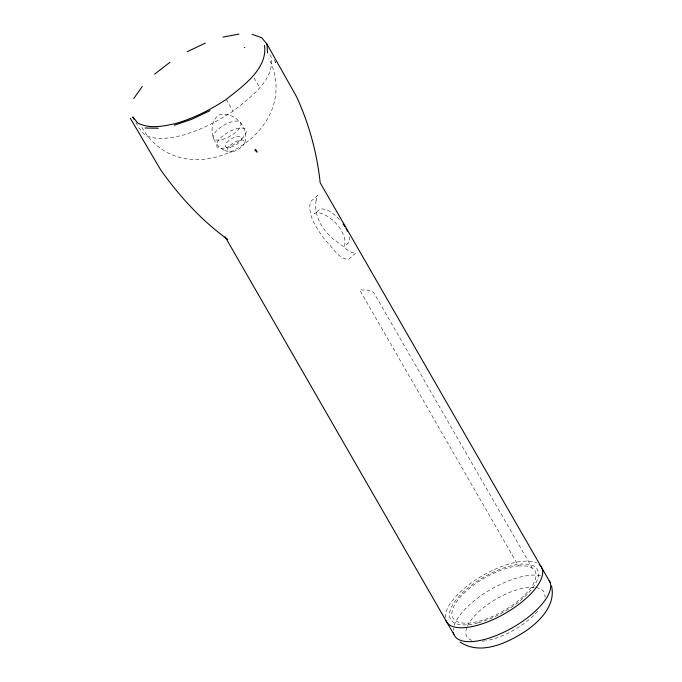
<?xml version="1.0" encoding="UTF-8"?>
<svg xmlns="http://www.w3.org/2000/svg" width="682" height="682" viewBox="0 0 682 682"><rect width="100%" height="100%" fill="white"/><g stroke="black" fill="none" stroke-linecap="round" stroke-linejoin="round"><path stroke-width="0.51" stroke-dasharray="3.41 2.56" d="M244.787 142.41C249.68 127.048 233.679 110.399 218.223 115.198C207.123 125.403 211.727 146.212 226.04 150.927M135.854 122.351L139.512 128.702L144.584 134.84C156.297 140.816 169.716 138.114 181.941 135.454C200.184 130.177 217.268 121.669 233.039 111.166C249.135 98.225 274.548 80.894 271.308 57.203L268.699 52.676M518.448 565.881L526.47 566.009L532.275 568.08A47.28 18.994 -29.9 0 1 497.238 614.252A47.28 18.994 -29.9 0 1 453.462 607.287A47.28 18.994 -29.9 0 1 518.448 565.881L359.661 289.944L367.683 290.072L373.497 292.143L532.275 568.08M224.531 150.39L229.109 152.018M339.534 219.51C334.308 214.523 328.161 208.385 320.412 208.922L314.334 213.764L316.346 212.486C330.301 213.261 347.905 232.187 344.504 246.355L348.57 242.801L349.559 240.405L349.448 237.063M141.89 127.406C184.933 201.557 306.67 134.516 268.921 58.499M254.011 77.808L259.748 87.782M226.262 99.376L233.039 111.166M453.249 630.432A54.79 22.012 -29.9 0 1 453.47 628.182M454.169 625.462A54.79 22.012 -29.9 0 1 492.754 588.293A54.79 22.012 -29.9 0 1 542.855 576.154M445.269 617.602A54.79 22.012 -29.9 0 1 481.1 576.486A54.79 22.012 -29.9 0 1 536.734 562.982M535.992 587.552A44.501 17.877 -29.9 0 1 544.961 597.108M537.621 611.26A44.501 17.877 -29.9 0 1 486.283 640.679M485.277 640.841A44.501 17.877 -29.9 0 1 482.387 641.216M471.816 640.338A44.501 17.877 -29.9 0 1 467.025 626.997M467.417 626.085A44.501 17.877 -29.9 0 1 496.215 598.992A44.501 17.877 -29.9 0 1 534.287 587.347M316.124 200.346C313.191 218.095 325.229 234.463 339.491 243.645C344.401 246.816 349.482 253.695 355.868 252.911L348.655 259.228C338.707 259.74 332.219 246.398 325.365 240.473C317.488 229.493 307.062 215.87 310.498 201.65L317.684 195.35L316.124 200.346M275.869 62.795L274.096 59.76L275.869 62.795M222.196 139.478A15.677 6.3 -29.9 0 0 240.848 123.144A15.677 6.3 -29.9 0 0 218.231 129.196A15.677 6.3 -29.9 0 0 222.196 139.478M230.669 147.227A9.352 3.76 -29.9 0 0 241.795 137.483A9.352 3.76 -29.9 0 0 228.308 141.097A9.352 3.76 -29.9 0 0 230.669 147.227M478.338 622.785A50.059 20.11 -29.9 0 0 537.91 570.621A50.059 20.11 -29.9 0 0 465.695 589.947A50.059 20.11 -29.9 0 0 478.338 622.785M226.194 147.585A16.683 6.701 -29.9 0 0 246.049 130.194A16.683 6.701 -29.9 0 0 221.974 136.639A16.683 6.701 -29.9 0 0 226.194 147.585M232.843 151.66A9.974 4.007 -29.9 0 0 244.71 141.268A9.974 4.007 -29.9 0 0 230.32 145.121A9.974 4.007 -29.9 0 0 232.843 151.66"/><path stroke-width="1.02" d="M133.757 98.523L142.265 86.529M154.618 74.159L169.963 62.275M187.26 51.679L205.342 43.085M209.979 110.655L191.906 119.239L174.294 125.241M222.954 37.092L238.913 34.1M244.258 47.569L244.719 47.578M145.121 128.011L158.335 128.233M252.127 34.313L261.692 37.723L266.96 44.091L296.482 96.588C309.065 123.757 317.019 153.024 320.19 182.785L550.067 582.275M460.043 642.035C480.759 655.854 507.186 642.99 525.677 631.097C540.016 621.123 555.983 605.156 551.542 585.974M227.728 239.433C201.522 220.542 179.562 196.365 160.85 170.159L130.288 118.233M343.174 224.054L344.725 226.398M225.086 236.79L453.905 634.439M134.286 119.631L132.726 116.912L137.807 123.05C149.511 129.026 162.938 126.332 175.163 123.664C193.398 118.387 210.482 109.879 226.262 99.376C242.349 86.435 267.77 69.104 264.522 45.421M346.055 228.504L347.377 231.207M266.96 44.091L267.574 52.991M549.189 580.57A54.79 22.012 -29.9 0 1 509.974 629.102A54.79 22.012 -29.9 0 1 453.394 632.538M539.189 564.491A54.79 22.012 -29.9 0 1 507.169 612.231A54.79 22.012 -29.9 0 1 445.9 620.535M255.665 149.588L254.821 150.108L257.105 152.12L255.665 149.588"/></g></svg>
